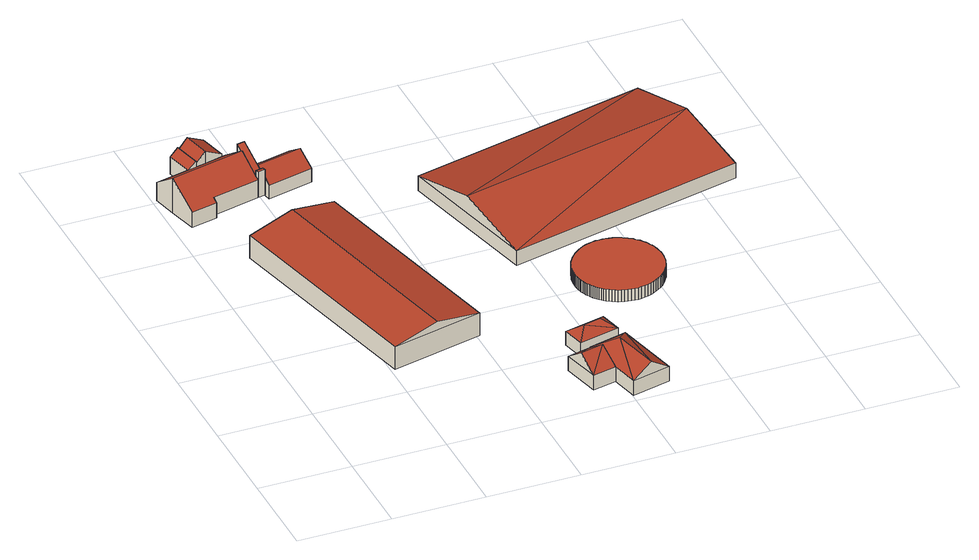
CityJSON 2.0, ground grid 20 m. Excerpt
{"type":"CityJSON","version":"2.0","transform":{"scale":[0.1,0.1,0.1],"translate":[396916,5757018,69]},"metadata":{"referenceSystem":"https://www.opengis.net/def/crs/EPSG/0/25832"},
"CityObjects":{
"building1":{"type":"Building","attributes":{"Gemeindeschluessel":"05515000","Geometrietyp2DReferenz":"3000","function":"51009_1610","roofType":"2100","measuredHeight":5.39},"geometry":[{"type":"Solid","lod":"2","boundaries":[[[[0,1,2,3]],[[4,5,1,0]],[[6,7,5,4]],[[3,2,7,6]],[[4,0,3,6]],[[1,5,7,2]]]],"semantics":{"surfaces":[{"type":"WallSurface"},{"type":"RoofSurface"},{"type":"GroundSurface"}],"values":[[0,0,0,0,1,2]]}}]},
"building2":{"type":"Building","attributes":{"Gemeindeschluessel":"05515000","Geometrietyp2DReferenz":"3000","function":"31001_1000"},"address":[{"country":"Germany","locality":"Münster","thoroughfareNumber":"30","thoroughfareName":"Brookweg"}],"children":["building2-1","building2-2","building2-3"]},
"building2-1":{"type":"BuildingPart","attributes":{"roofType":"3100","measuredHeight":8.04},"parents":["building2"],"geometry":[{"type":"Solid","lod":"2","boundaries":[[[[8,9,10,11]],[[12,13,9,8]],[[14,15,16,17,18]],[[19,20,15,14]],[[21,22,20,19]],[[23,24,22,21]],[[25,26,24,23]],[[27,28,26,25]],[[29,30,28,27]],[[31,30,29]],[[23,21,19,14,18,32,25]],[[33,12,8,11,34,35,29,27,25,32]],[[36,10,9,13,37,16,15,20,22,24,26,28,30]],[[29,35,31]],[[30,31,35,34,36]],[[36,34,11,10]],[[33,32,38]],[[13,12,33,38,37]],[[17,38,32,18]],[[38,17,16,37]]]],"semantics":{"surfaces":[{"type":"WallSurface"},{"type":"RoofSurface"},{"type":"GroundSurface"},{"type":"ClosureSurface"}],"values":[[0,0,0,0,0,0,0,0,0,0,1,1,2,0,3,3,0,3,0,3]]}}]},
"building2-2":{"type":"BuildingPart","attributes":{"roofType":"3100","measuredHeight":7.05},"parents":["building2"],"geometry":[{"type":"Solid","lod":"2","boundaries":[[[[39,40,30,31]],[[41,42,40,39]],[[43,44,42,41]],[[45,46,44,43]],[[47,11,10,46,45]],[[41,39,31,35,48,43]],[[47,45,43,48]],[[30,40,42,44,46,10,36]],[[34,48,35]],[[30,36,34,35,31]],[[11,47,48,34]],[[11,34,36,10]]]],"semantics":{"surfaces":[{"type":"WallSurface"},{"type":"RoofSurface"},{"type":"GroundSurface"},{"type":"ClosureSurface"}],"values":[[0,0,0,0,0,1,1,2,0,3,0,3]]}}]},
"building2-3":{"type":"BuildingPart","attributes":{"roofType":"2100","measuredHeight":8.89},"parents":["building2"],"geometry":[{"type":"Solid","lod":"2","boundaries":[[[[49,50,13,12,51]],[[52,53,50,49]],[[17,16,53,52]],[[49,51,33,38,17,52]],[[37,13,50,53,16]],[[33,51,12]],[[37,38,33,12,13]],[[16,17,38,37]]]],"semantics":{"surfaces":[{"type":"WallSurface"},{"type":"RoofSurface"},{"type":"GroundSurface"},{"type":"ClosureSurface"}],"values":[[0,0,0,1,2,0,3,3]]}}]},
"building3":{"type":"Building","attributes":{"Gemeindeschluessel":"05515000","Geometrietyp2DReferenz":"3000","function":"31001_2700","roofType":"3100","measuredHeight":7.37},"geometry":[{"type":"Solid","lod":"2","boundaries":[[[[54,55,56,57]],[[58,59,55,54]],[[60,61,59,58]],[[57,56,61,60]],[[54,62,58]],[[60,63,57]],[[57,63,62,54]],[[58,62,63,60]],[[55,59,61,56]]]],"semantics":{"surfaces":[{"type":"WallSurface"},{"type":"RoofSurface"},{"type":"GroundSurface"}],"values":[[0,0,0,0,0,0,1,1,2]]}}]},
"building4":{"type":"Building","attributes":{"Gemeindeschluessel":"05515000","Geometrietyp2DReferenz":"3000","function":"51009_1610","roofType":"9999","measuredHeight":6},"geometry":[{"type":"Solid","lod":"2","boundaries":[[[[64,65,66,67]],[[65,16,15,66]],[[64,53,16,65]],[[67,68,53,64]],[[66,15,68,67]],[[16,53,68,15]]]],"semantics":{"surfaces":[{"type":"RoofSurface"},{"type":"WallSurface"},{"type":"GroundSurface"}],"values":[[0,1,1,1,1,2]]}}]},
"building5":{"type":"Building","attributes":{"Gemeindeschluessel":"05515000","Geometrietyp2DReferenz":"3000","function":"31001_2460","roofType":"3100","measuredHeight":5.87},"geometry":[{"type":"Solid","lod":"2","boundaries":[[[[69,70,71,72]],[[73,74,70,69]],[[75,76,74,73]],[[77,78,76,75]],[[79,80,78,77]],[[81,82,80,79]],[[83,84,82,81]],[[85,86,84,83]],[[87,88,86,85]],[[72,71,88,87]],[[81,79,77,75,73,83]],[[69,72,87,85,83,73]],[[70,74,76,78,80,82,84,86,88,71]]]],"semantics":{"surfaces":[{"type":"WallSurface"},{"type":"RoofSurface"},{"type":"GroundSurface"}],"values":[[0,0,0,0,0,0,0,0,0,0,1,1,2]]}}]},
"building6":{"type":"Building","attributes":{"Gemeindeschluessel":"05515000","Geometrietyp2DReferenz":"3000","function":"31001_1000"},"address":[{"country":"Germany","locality":"Münster","thoroughfareNumber":"28","thoroughfareName":"Brookweg"}],"children":["building6-1","building6-2"]},
"building6-1":{"type":"BuildingPart","attributes":{"roofType":"5000","measuredHeight":6.36},"parents":["building6"],"geometry":[{"type":"Solid","lod":"2","boundaries":[[[[89,90,91,92,93]],[[94,95,90,89]],[[96,97,95,94]],[[93,98,89]],[[94,99,96]],[[96,99,98]],[[98,93,96]],[[99,94,89]],[[89,98,99]],[[100,91,90,95,97]],[[97,96,93,92,101,100]],[[91,100,101,92]]]],"semantics":{"surfaces":[{"type":"WallSurface"},{"type":"RoofSurface"},{"type":"GroundSurface"},{"type":"ClosureSurface"}],"values":[[0,0,0,1,0,1,1,1,1,2,0,3]]}}]},
"building6-2":{"type":"BuildingPart","attributes":{"roofType":"3100","measuredHeight":6.34},"parents":["building6"],"geometry":[{"type":"Solid","lod":"2","boundaries":[[[[92,91,102,103]],[[104,105,100,101]],[[103,102,105,104]],[[92,106,101]],[[104,107,103]],[[107,106,92]],[[92,103,107]],[[104,101,106]],[[106,107,104]],[[91,100,105,102]],[[91,92,101,100]]]],"semantics":{"surfaces":[{"type":"WallSurface"},{"type":"RoofSurface"},{"type":"GroundSurface"},{"type":"ClosureSurface"}],"values":[[0,0,0,0,0,1,1,1,1,2,3]]}}]},
"building7":{"type":"Building","attributes":{"Gemeindeschluessel":"05515000","Geometrietyp2DReferenz":"3000","function":"31001_2460","roofType":"3200","measuredHeight":5.02},"geometry":[{"type":"Solid","lod":"2","boundaries":[[[[108,109,110,111]],[[112,113,109,108]],[[114,115,113,112]],[[111,110,115,114]],[[108,116,112]],[[114,117,111]],[[117,116,108]],[[108,111,117]],[[112,116,117]],[[117,114,112]],[[109,113,115,110]]]],"semantics":{"surfaces":[{"type":"WallSurface"},{"type":"RoofSurface"},{"type":"GroundSurface"}],"values":[[0,0,0,0,1,1,1,1,1,1,2]]}}]},
"building8":{"type":"Building","attributes":{"Gemeindeschluessel":"05515000","Geometrietyp2DReferenz":"3000","function":"51003_1201","roofType":"1000","measuredHeight":2.69},"geometry":[{"type":"Solid","lod":"2","boundaries":[[[[118,119,120,121]],[[122,123,119,118]],[[124,125,123,122]],[[126,127,125,124]],[[128,129,127,126]],[[130,131,129,128]],[[132,133,131,130]],[[134,135,133,132]],[[136,137,135,134]],[[138,139,137,136]],[[140,141,139,138]],[[142,143,141,140]],[[144,145,143,142]],[[146,147,145,144]],[[148,149,147,146]],[[150,151,149,148]],[[152,153,151,150]],[[154,155,153,152]],[[156,157,155,154]],[[158,159,157,156]],[[160,161,159,158]],[[162,163,161,160]],[[164,165,163,162]],[[166,167,165,164]],[[168,169,167,166]],[[170,171,169,168]],[[172,173,171,170]],[[174,175,173,172]],[[176,177,175,174]],[[178,179,177,176]],[[180,181,179,178]],[[182,183,181,180]],[[184,185,183,182]],[[186,187,185,184]],[[188,189,187,186]],[[190,191,189,188]],[[192,193,191,190]],[[194,195,193,192]],[[196,197,195,194]],[[198,199,197,196]],[[200,201,199,198]],[[202,203,201,200]],[[204,205,203,202]],[[206,207,205,204]],[[208,209,207,206]],[[210,211,209,208]],[[212,213,211,210]],[[214,215,213,212]],[[216,217,215,214]],[[218,219,217,216]],[[220,221,219,218]],[[222,223,221,220]],[[224,225,223,222]],[[226,227,225,224]],[[228,229,227,226]],[[230,231,229,228]],[[232,233,231,230]],[[234,235,233,232]],[[236,237,235,234]],[[238,239,237,236]],[[240,241,239,238]],[[242,243,241,240]],[[244,245,243,242]],[[246,247,245,244]],[[248,249,247,246]],[[250,251,249,248]],[[252,253,251,250]],[[254,255,253,252]],[[256,257,255,254]],[[258,259,257,256]],[[260,261,259,258]],[[262,263,261,260]],[[264,265,263,262]],[[266,267,265,264]],[[268,269,267,266]],[[270,271,269,268]],[[272,273,271,270]],[[274,275,273,272]],[[276,277,275,274]],[[278,279,277,276]],[[280,281,279,278]],[[282,283,281,280]],[[284,285,283,282]],[[286,287,285,284]],[[288,289,287,286]],[[290,291,289,288]],[[292,293,291,290]],[[294,295,293,292]],[[296,297,295,294]],[[298,299,297,296]],[[300,301,299,298]],[[302,303,301,300]],[[304,305,303,302]],[[306,307,305,304]],[[308,309,307,306]],[[310,311,309,308]],[[121,120,311,310]],[[308,306,304,302,300,298,296,294,292,290,288,286,284,282,280,278,276,274,272,270,268,266,264,262,260,258,256,254,252,250,248,246,244,242,240,238,236,234,232,230,228,226,224,222,220,218,216,214,212,210,208,206,204,202,200,198,196,194,192,190,188,186,184,182,180,178,176,174,172,170,168,166,164,162,160,158,156,154,152,150,148,146,144,142,140,138,136,134,132,130,128,126,124,122,118,121,310]],[[119,123,125,127,129,131,133,135,137,139,141,143,145,147,149,151,153,155,157,159,161,163,165,167,169,171,173,175,177,179,181,183,185,187,189,191,193,195,197,199,201,203,205,207,209,211,213,215,217,219,221,223,225,227,229,231,233,235,237,239,241,243,245,247,249,251,253,255,257,259,261,263,265,267,269,271,273,275,277,279,281,283,285,287,289,291,293,295,297,299,301,303,305,307,309,311,120]]]],"semantics":{"surfaces":[{"type":"WallSurface"},{"type":"RoofSurface"},{"type":"GroundSurface"}],"values":[[0,0,0,0,0,0,0,0,0,0,0,0,0,0,0,0,0,0,0,0,0,0,0,0,0,0,0,0,0,0,0,0,0,0,0,0,0,0,0,0,0,0,0,0,0,0,0,0,0,0,0,0,0,0,0,0,0,0,0,0,0,0,0,0,0,0,0,0,0,0,0,0,0,0,0,0,0,0,0,0,0,0,0,0,0,0,0,0,0,0,0,0,0,0,0,0,0,1,2]]}}]},
"building9":{"type":"Building","attributes":{"Gemeindeschluessel":"05515000","Geometrietyp2DReferenz":"3000","function":"31001_2700","roofType":"3100","measuredHeight":7.5},"geometry":[{"type":"Solid","lod":"2","boundaries":[[[[312,313,314,315]],[[316,317,313,312]],[[318,319,317,316]],[[315,314,319,318]],[[312,320,316]],[[318,321,315]],[[321,320,312]],[[312,315,321]],[[318,316,320]],[[320,321,318]],[[313,317,319,314]]]],"semantics":{"surfaces":[{"type":"WallSurface"},{"type":"RoofSurface"},{"type":"GroundSurface"}],"values":[[0,0,0,0,0,0,1,1,1,1,2]]}}]}
},
"vertices":[
[86,1083,68],[86,1083,14],[68,1078,14],[68,1078,54],[100,1024,68],[100,1024,14],[82,1020,54],[82,1020,14],
[169,1040,55],[169,1040,13],[160,1038,13],[160,1038,55],[178,1002,83],[178,1002,13],[194,936,55],[194,936,13],[192,942,13],[192,942,58],[192,942,60],[90,912,55],[90,912,13],[92,902,48],[92,902,13],[35,889,48],[35,889,13],[20,951,93],[20,951,13],[8,1003,55],[8,1003,13],[82,1020,55],[82,1020,13],[82,1020,43],[182,988,93],[181,989,93],[121,1029,55],[94,1023,55],[121,1029,13],[182,988,13],[182,988,92],
[100,1024,61],[100,1024,13],[86,1083,61],[86,1083,13],[108,1088,83],[108,1088,13],[146,1097,61],[146,1097,13],[160,1038,61],[121,1029,83],
[194,1005,102],[194,1005,13],[178,1002,102],[208,945,58],[208,945,13],
[406,325,64],[406,325,12],[296,796,12],[296,796,64],[208,278,64],[208,278,12],[98,749,64],[98,749,12],[307,301,85],[197,772,85],
[208,945,73],[192,942,73],[194,936,73],[210,939,73],[210,939,13],
[295,1021,44],[295,1021,12],[235,1007,12],[235,1007,44],[303,984,71],[303,984,12],[312,948,44],[312,948,12],[213,925,44],[213,925,12],[210,939,55],[210,939,12],[208,945,59],[208,945,12],[205,961,71],[205,961,12],[194,1005,38],[194,1005,12],[233,1014,38],[233,1014,12],
[649,171,50],[649,171,16],[566,151,16],[566,151,49],[566,151,50],[682,28,50],[682,28,16],[599,9,50],[599,9,16],[617,120,79],[641,18,79],[586,68,16],[586,68,49],
[515,139,16],[515,139,49],[535,57,49],[535,57,16],[576,110,79],[525,98,79],
[632,243,48],[632,243,16],[545,223,16],[545,223,48],[644,195,48],[644,195,16],[556,174,48],[556,174,16],[614,213,66],[576,205,66],
[829,401,36],[829,401,9],[830,408,9],[830,408,36],[828,395,36],[828,395,9],[826,389,36],[826,389,9],[824,382,36],[824,382,9],[821,376,36],[821,376,9],[817,370,36],[817,370,9],[813,364,36],[813,364,9],[808,358,36],[808,358,9],[803,352,36],[803,352,9],[798,347,36],[798,347,9],[791,343,36],[791,343,9],[785,339,36],[785,339,9],[778,335,36],[778,335,9],[771,332,36],[771,332,9],[764,330,36],[764,330,9],[757,328,36],[757,328,9],[749,327,36],[749,327,9],[742,326,36],[742,326,9],[735,326,36],[735,326,9],[728,327,36],[728,327,9],[721,328,36],[721,328,9],[714,329,36],[714,329,9],[708,331,36],[708,331,9],[702,333,36],[702,333,9],[697,336,36],[697,336,9],[692,339,36],[692,339,9],[687,342,36],[687,342,9],[682,345,36],[682,345,9],[678,348,36],[678,348,9],[675,351,36],[675,351,9],[671,355,36],[671,355,9],[668,358,36],[668,358,9],[665,362,36],[665,362,9],[663,365,36],[663,365,9],[660,369,36],[660,369,9],[658,372,36],[658,372,9],[658,373,36],[658,373,9],[656,376,36],[656,376,9],[654,380,36],[654,380,9],[652,384,36],[652,384,9],[651,388,36],[651,388,9],[649,392,36],[649,392,9],[648,397,36],[648,397,9],[647,402,36],[647,402,9],[646,407,36],[646,407,9],[646,413,36],[646,413,9],[646,418,36],[646,418,9],[646,424,36],[646,424,9],[646,430,36],[646,430,9],[647,437,36],[647,437,9],[649,443,36],[649,443,9],[651,449,36],[651,449,9],[653,456,36],[653,456,9],[656,462,36],[656,462,9],[660,468,36],[660,468,9],[664,474,36],[664,474,9],[669,480,36],[669,480,9],[674,485,36],[674,485,9],[680,490,36],[680,490,9],[686,495,36],[686,495,9],[692,499,36],[692,499,9],[699,503,36],[699,503,9],[706,506,36],[706,506,9],[714,508,36],[714,508,9],[721,510,36],[721,510,9],[728,511,36],[728,511,9],[736,511,36],[736,511,9],[743,511,36],[743,511,9],[750,511,36],[750,511,9],[756,509,36],[756,509,9],[763,508,36],[763,508,9],[769,506,36],[769,506,9],[775,504,36],[775,504,9],[780,501,36],[780,501,9],[786,498,36],[786,498,9],[790,495,36],[790,495,9],[795,492,36],[795,492,9],[799,489,36],[799,489,9],[802,485,36],[802,485,9],[806,482,36],[806,482,9],[809,479,36],[809,479,9],[812,475,36],[812,475,9],[814,472,36],[814,472,9],[817,468,36],[817,468,9],[819,465,36],[819,465,9],[820,461,36],[820,461,9],[822,458,36],[822,458,9],[824,454,36],[824,454,9],[826,450,36],[826,450,9],[827,445,36],[827,445,9],[828,441,36],[828,441,9],[829,436,36],[829,436,9],[830,431,36],[830,431,9],[831,425,36],[831,425,9],[831,420,36],[831,420,9],[831,414,36],[831,414,9],
[1006,961,45],[1006,961,11],[493,842,11],[493,842,45],[1080,644,45],[1080,644,11],[568,524,45],[568,524,11],[1043,802,86],[530,683,86]
]}
